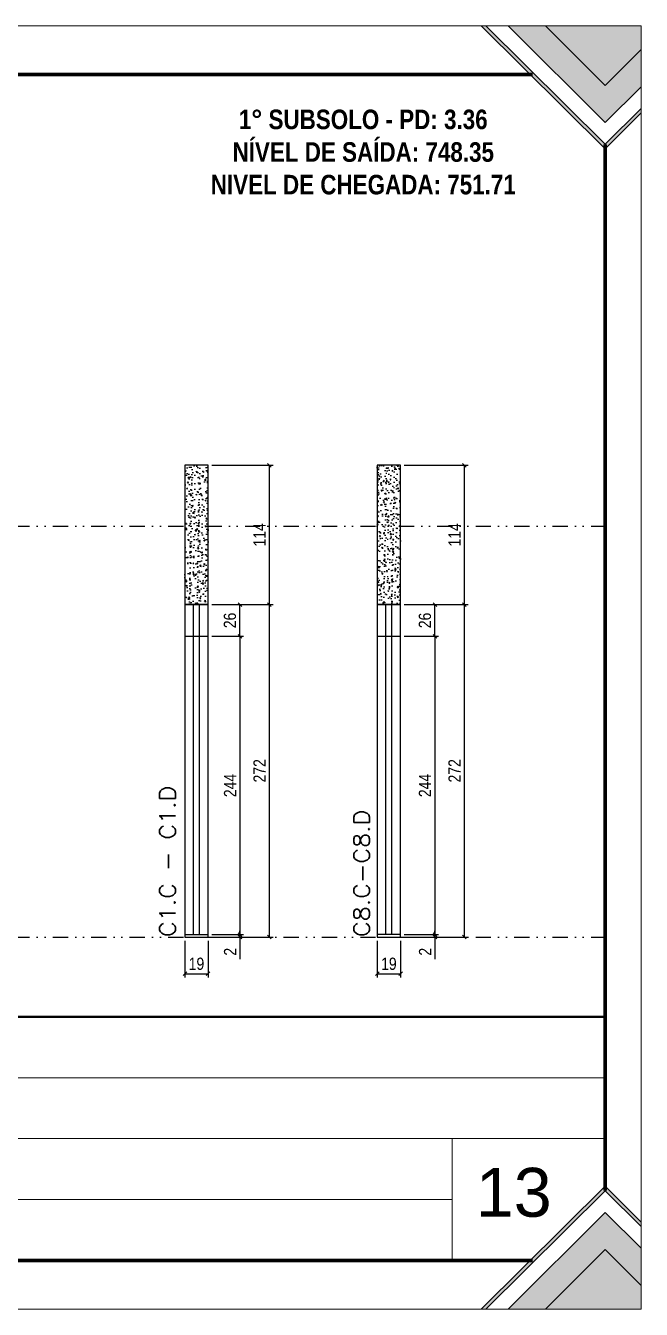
# Model space of a CAD drawing. Extents: x 71 to 6311, y -2991 to 2643.
# Drawn here: x 1053 to 1556, y -2991 to -1941 of the extents above; entities that cross this region are included whole.
import ezdxf
from ezdxf.enums import TextEntityAlignment as Align

# ---------------------------------------------------------------- set-up
doc = ezdxf.new("R2010")
doc.units = 0
doc.linetypes.add('CONTINUO', pattern=[0])
doc.linetypes.add('DIVIDE2', pattern=[0.625, 0.25, -0.125, 0, -0.125, 0, -0.125])
for name, color, linetype in [('COTA', 241, 'Continuous'), ('NOMENCLATURA', 7, 'Continuous'), ('Nível', 160, 'Continuous'), ('Painéis', 200, 'Continuous'), ('SARR_2.2x7', 40, 'Continuous')]:
    doc.layers.add(name, color=color, linetype=linetype)
doc.layers.add('Folhas', color=255, linetype='Continuous', lineweight=9)
doc.layers.add('Texto Seção', color=7, linetype='Continuous', lineweight=15)
doc.styles.add('ARIAL', font='arial.ttf')
doc.styles.add('COTA TECNICA', font='techl___.ttf', dxfattribs={"height": 10})
doc.styles.add('REGUA-120', font='ROMANS.shx', dxfattribs={"height": 15})
doc.styles.add('ROMANC', font='techb___.ttf', dxfattribs={"height": 2.5})
doc.dimstyles.new('PAINEL-NOVA', dxfattribs={"dimtxt": 10, "dimasz": 3, "dimexe": 3, "dimexo": 3, "dimgap": 3, "dimtad": 1, "dimdec": 1, "dimzin": 12, "dimdsep": 46, "dimtxsty": 'COTA TECNICA', "dimblk1": 'OBLIQUE', "dimblk2": 'OBLIQUE', "dimsah": 1, "dimcen": 0.9, "dimclrd": 4, "dimclre": 4, "dimclrt": 240, "dimadec": 1, "dimazin": 3, "dimtfac": 1, "dimtdec": 1, "dimtix": 1, "dimtmove": 0, "dimatfit": 3, "dimfxl": 1, "dimtolj": 1, "dimtzin": 12, "dimarcsym": 0})

# ---------------------------------------------------------------- blocks, each defined once
blk = doc.blocks.new('9999999999')
at = {"transparency": 33554687}
h = blk.add_hatch(color=30, dxfattribs=at)
h.dxf.hatch_style = 1
h.paths.add_polyline_path([(1357.7, 1050), (1354, 1050), (1455.5, 949.3), (1485, 978.7), (1485, 982.3), (1455.5, 953)])
at = {"true_color": 0x000000, "transparency": 33554687}
h = blk.add_hatch(color=18, dxfattribs=at)
h.dxf.hatch_style = 1
h.paths.add_polyline_path([(1406.6, 1050), (1376.2, 1050), (1455.5, 970.8), (1485, 1000.1), (1485, 1030.4), (1455.5, 1001.1)])
at = {"true_color": 0xff7f00, "transparency": 33554687}
h = blk.add_hatch(color=30, dxfattribs=at)
h.dxf.hatch_style = 1
h.paths.add_polyline_path([(1485, 1030.4), (1485, 1050), (1406.6, 1050), (1455.5, 1001.1)])
at = {"transparency": 33554687}
h = blk.add_hatch(color=30, dxfattribs=at)
h.dxf.hatch_style = 1
h.paths.add_polyline_path([(1357.7, 0), (1354, 0), (1455.5, 100.7), (1485, 71.3), (1485, 67.7), (1455.5, 97)])
at = {"true_color": 0x000000, "transparency": 33554687}
h = blk.add_hatch(color=18, dxfattribs=at)
h.dxf.hatch_style = 1
h.paths.add_polyline_path([(1406.6, 0), (1376.2, 0), (1455.5, 79.2), (1485, 49.9), (1485, 19.6), (1455.5, 48.9)])
at = {"true_color": 0xff7f00, "transparency": 33554687}
h = blk.add_hatch(color=30, dxfattribs=at)
h.dxf.hatch_style = 1
h.paths.add_polyline_path([(1485, 19.6), (1485, 0), (1406.6, 0), (1455.5, 48.9)])
at = {"color": 30, "linetype": 'CONTINUO'}
for p, q in [((396.9, 189.4), (1455.5, 189.4)), ((396.9, 139.6), (1455.5, 139.6)), ((1330.4, 139.6), (1330.4, 40)), ((396.9, 89.8), (1330.4, 89.8))]:
    blk.add_line(p, q, dxfattribs=at)
at = {"color": 30, "transparency": 33554687}
for points in [[(1485, 978.7), (1455.5, 949.3), (1354, 1050)], [(1485, 982.3), (1455.5, 953), (1357.7, 1050)], [(1376.2, 1050), (1455.5, 970.8), (1485, 1000.1)], [(1406.6, 1050), (1455.5, 1001.1), (1485, 1030.4)], [(1485, 71.3), (1455.5, 100.7), (1354, 0)], [(1485, 67.7), (1455.5, 97), (1357.7, 0)], [(1376.2, 0), (1455.5, 79.2), (1485, 49.9)], [(1406.6, 0), (1455.5, 48.9), (1485, 19.6)]]:
    blk.add_lwpolyline(points, dxfattribs=at)
at = {"color": 30, "linetype": 'CONTINUO', "const_width": 2}
blk.add_lwpolyline([(1455.5, 97), (1455.5, 239.2), (50, 239.2), (50, 40), (1396.2, 40)], dxfattribs=at)
at = {"layer": 'Folhas'}
blk.add_lwpolyline([(0, 0), (1485, 0), (1485, 1050), (0, 1050)], close=True, dxfattribs=at)
at = {"layer": 'Folhas', "color": 30, "const_width": 3}
for points in [[(1396.2, 1010), (50, 1010), (50, 40), (1396.2, 40)], [(1455.5, 97), (1455.5, 953)]]:
    blk.add_lwpolyline(points, dxfattribs=at)
blk = doc.blocks.new('_Oblique')
at = {"color": 0, "linetype": 'ByBlock', "lineweight": -2}
blk.add_line((-0.5, -0.5), (0.5, 0.5), dxfattribs=at)
blk = doc.blocks.new('*D311')
at = {"layer": 'COTA', "color": 4, "linetype": 'Continuous', "lineweight": -2, "ltscale": 30, "transparency": 16777216}
for p, q in [((1205.1, -2441), (1231.1, -2441)), ((1228.1, -2441), (1228.1, -2685)), ((1205.1, -2685), (1231.1, -2685))]:
    blk.add_line(p, q, dxfattribs=at)
at = {"layer": 'Defpoints', "color": 0, "linetype": 'Continuous', "ltscale": 30, "transparency": 16777216}
for p in [(1202.1, -2441), (1202.1, -2685), (1228.1, -2685)]:
    blk.add_point(p, dxfattribs=at)
at = {"layer": 'COTA', "color": 4, "linetype": 'Continuous', "lineweight": -2, "ltscale": 30, "transparency": 16777216, "xscale": 3, "yscale": 3, "zscale": 3}
for p, rotation in [((1228.1, -2441), 90), ((1228.1, -2685), 270)]:
    blk.add_blockref('_Oblique', p, dxfattribs=dict(at, rotation=rotation))
at = {"layer": 'COTA', "color": 240, "linetype": 'Continuous', "ltscale": 30, "transparency": 16777216, "insert": (1220.1, -2563), "char_height": 10, "attachment_point": 5, "rotation": 90, "style": 'COTA TECNICA'}
blk.add_mtext('\\A1;244', dxfattribs=at)
blk = doc.blocks.new('*D312')
at = {"layer": 'COTA', "color": 4, "linetype": 'Continuous', "lineweight": -2, "ltscale": 30, "transparency": 16777216}
for p, q in [((1205.1, -2415), (1231.1, -2415)), ((1228.1, -2441), (1228.1, -2415)), ((1205.1, -2441), (1231.1, -2441))]:
    blk.add_line(p, q, dxfattribs=at)
at = {"layer": 'Defpoints', "color": 0, "linetype": 'Continuous', "ltscale": 30, "transparency": 16777216}
for p in [(1202.1, -2415), (1228.1, -2415), (1202.1, -2441)]:
    blk.add_point(p, dxfattribs=at)
at = {"layer": 'COTA', "color": 4, "linetype": 'Continuous', "lineweight": -2, "ltscale": 30, "transparency": 16777216, "xscale": 3, "yscale": 3, "zscale": 3}
for p, rotation in [((1228.1, -2415), 90), ((1228.1, -2441), 270)]:
    blk.add_blockref('_Oblique', p, dxfattribs=dict(at, rotation=rotation))
at = {"layer": 'COTA', "color": 240, "linetype": 'Continuous', "ltscale": 30, "transparency": 16777216, "insert": (1220, -2428), "char_height": 10, "attachment_point": 5, "rotation": 90, "style": 'COTA TECNICA'}
blk.add_mtext('\\A1;26', dxfattribs=at)
blk = doc.blocks.new('*D313')
at = {"layer": 'COTA', "color": 4, "linetype": 'Continuous', "lineweight": -2, "ltscale": 30, "transparency": 16777216}
for p, q in [((1362.5, -2441), (1390.6, -2441)), ((1387.6, -2441), (1387.6, -2685)), ((1362.5, -2685), (1390.6, -2685))]:
    blk.add_line(p, q, dxfattribs=at)
at = {"layer": 'Defpoints', "color": 0, "linetype": 'Continuous', "ltscale": 30, "transparency": 16777216}
for p in [(1359.5, -2441), (1359.5, -2685), (1387.6, -2685)]:
    blk.add_point(p, dxfattribs=at)
at = {"layer": 'COTA', "color": 4, "linetype": 'Continuous', "lineweight": -2, "ltscale": 30, "transparency": 16777216, "xscale": 3, "yscale": 3, "zscale": 3}
for p, rotation in [((1387.6, -2441), 90), ((1387.6, -2685), 270)]:
    blk.add_blockref('_Oblique', p, dxfattribs=dict(at, rotation=rotation))
at = {"layer": 'COTA', "color": 240, "linetype": 'Continuous', "ltscale": 30, "transparency": 16777216, "insert": (1379.5, -2563), "char_height": 10, "attachment_point": 5, "rotation": 90, "style": 'COTA TECNICA'}
blk.add_mtext('\\A1;244', dxfattribs=at)
blk = doc.blocks.new('*D314')
at = {"layer": 'COTA', "color": 4, "linetype": 'Continuous', "lineweight": -2, "ltscale": 30, "transparency": 16777216}
for p, q in [((1362.5, -2415), (1390.6, -2415)), ((1387.6, -2441), (1387.6, -2415)), ((1362.5, -2441), (1390.6, -2441))]:
    blk.add_line(p, q, dxfattribs=at)
at = {"layer": 'Defpoints', "color": 0, "linetype": 'Continuous', "ltscale": 30, "transparency": 16777216}
for p in [(1359.5, -2415), (1387.6, -2415), (1359.5, -2441)]:
    blk.add_point(p, dxfattribs=at)
at = {"layer": 'COTA', "color": 4, "linetype": 'Continuous', "lineweight": -2, "ltscale": 30, "transparency": 16777216, "xscale": 3, "yscale": 3, "zscale": 3}
for p, rotation in [((1387.6, -2415), 90), ((1387.6, -2441), 270)]:
    blk.add_blockref('_Oblique', p, dxfattribs=dict(at, rotation=rotation))
at = {"layer": 'COTA', "color": 240, "linetype": 'Continuous', "ltscale": 30, "transparency": 16777216, "insert": (1379.5, -2428), "char_height": 10, "attachment_point": 5, "rotation": 90, "style": 'COTA TECNICA'}
blk.add_mtext('\\A1;26', dxfattribs=at)
blk = doc.blocks.new('*D326')
at = {"layer": 'COTA', "color": 4, "linetype": 'Continuous', "lineweight": -2, "ltscale": 30, "transparency": 16777216}
for p, q in [((1205.1, -2685), (1231.1, -2685)), ((1205.1, -2687), (1231.1, -2687)), ((1228.1, -2685), (1228.1, -2682)), ((1228.1, -2685), (1228.1, -2687)), ((1228.1, -2687), (1228.1, -2705.1))]:
    blk.add_line(p, q, dxfattribs=at)
at = {"layer": 'Defpoints', "color": 0, "linetype": 'Continuous', "ltscale": 30, "transparency": 16777216}
for p in [(1202.1, -2685), (1202.1, -2687), (1228.1, -2685)]:
    blk.add_point(p, dxfattribs=at)
at = {"layer": 'COTA', "color": 4, "linetype": 'Continuous', "lineweight": -2, "ltscale": 30, "transparency": 16777216, "xscale": 3, "yscale": 3, "zscale": 3}
for p, rotation in [((1228.1, -2685), 270), ((1228.1, -2687), 90)]:
    blk.add_blockref('_Oblique', p, dxfattribs=dict(at, rotation=rotation))
at = {"layer": 'COTA', "color": 240, "linetype": 'Continuous', "ltscale": 30, "transparency": 16777216, "insert": (1220.1, -2699), "char_height": 10, "attachment_point": 5, "rotation": 90, "style": 'COTA TECNICA'}
blk.add_mtext('\\A1;2', dxfattribs=at)
blk = doc.blocks.new('*D327')
at = {"layer": 'COTA', "color": 4, "linetype": 'Continuous', "lineweight": -2, "ltscale": 30, "transparency": 16777216}
for p, q in [((1205.1, -2415), (1255.3, -2415)), ((1252.3, -2687), (1252.3, -2415)), ((1205.1, -2687), (1255.3, -2687))]:
    blk.add_line(p, q, dxfattribs=at)
at = {"layer": 'Defpoints', "color": 0, "linetype": 'Continuous', "ltscale": 30, "transparency": 16777216}
for p in [(1202.1, -2415), (1252.3, -2415), (1202.1, -2687)]:
    blk.add_point(p, dxfattribs=at)
at = {"layer": 'COTA', "color": 4, "linetype": 'Continuous', "lineweight": -2, "ltscale": 30, "transparency": 16777216, "xscale": 3, "yscale": 3, "zscale": 3}
for p, rotation in [((1252.3, -2415), 90), ((1252.3, -2687), 270)]:
    blk.add_blockref('_Oblique', p, dxfattribs=dict(at, rotation=rotation))
at = {"layer": 'COTA', "color": 240, "linetype": 'Continuous', "ltscale": 30, "transparency": 16777216, "insert": (1244.2, -2551), "char_height": 10, "attachment_point": 5, "rotation": 90, "style": 'COTA TECNICA'}
blk.add_mtext('\\A1;272', dxfattribs=at)
blk = doc.blocks.new('*D328')
at = {"layer": 'COTA', "color": 4, "linetype": 'Continuous', "lineweight": -2, "ltscale": 30, "transparency": 16777216}
for p, q in [((1205.1, -2301), (1255.3, -2301)), ((1252.3, -2415), (1252.3, -2301)), ((1205.1, -2415), (1255.3, -2415))]:
    blk.add_line(p, q, dxfattribs=at)
at = {"layer": 'Defpoints', "color": 0, "linetype": 'Continuous', "ltscale": 30, "transparency": 16777216}
for p in [(1202.1, -2301), (1252.3, -2301), (1202.1, -2415)]:
    blk.add_point(p, dxfattribs=at)
at = {"layer": 'COTA', "color": 4, "linetype": 'Continuous', "lineweight": -2, "ltscale": 30, "transparency": 16777216, "xscale": 3, "yscale": 3, "zscale": 3}
for p, rotation in [((1252.3, -2301), 90), ((1252.3, -2415), 270)]:
    blk.add_blockref('_Oblique', p, dxfattribs=dict(at, rotation=rotation))
at = {"layer": 'COTA', "color": 240, "linetype": 'Continuous', "ltscale": 30, "transparency": 16777216, "insert": (1244.2, -2358), "char_height": 10, "attachment_point": 5, "rotation": 90, "style": 'COTA TECNICA'}
blk.add_mtext('\\A1;114', dxfattribs=at)
blk = doc.blocks.new('*D329')
at = {"layer": 'COTA', "color": 4, "linetype": 'Continuous', "lineweight": -2, "ltscale": 30, "transparency": 16777216}
for p, q in [((1183.1, -2690), (1183.1, -2720)), ((1202.1, -2690), (1202.1, -2720)), ((1183.1, -2717), (1202.1, -2717))]:
    blk.add_line(p, q, dxfattribs=at)
at = {"layer": 'Defpoints', "color": 0, "linetype": 'Continuous', "ltscale": 30, "transparency": 16777216}
for p in [(1183.1, -2687), (1202.1, -2687), (1202.1, -2717)]:
    blk.add_point(p, dxfattribs=at)
at = {"layer": 'COTA', "color": 4, "linetype": 'Continuous', "lineweight": -2, "ltscale": 30, "transparency": 16777216, "xscale": 3, "yscale": 3, "zscale": 3, "rotation": 180}
blk.add_blockref('_Oblique', (1183.1, -2717), dxfattribs=at)
at = {"layer": 'COTA', "color": 4, "linetype": 'Continuous', "lineweight": -2, "ltscale": 30, "transparency": 16777216, "xscale": 3, "yscale": 3, "zscale": 3}
blk.add_blockref('_Oblique', (1202.1, -2717), dxfattribs=at)
at = {"layer": 'COTA', "color": 240, "linetype": 'Continuous', "ltscale": 30, "transparency": 16777216, "insert": (1192.6, -2708.9), "char_height": 10, "attachment_point": 5, "style": 'COTA TECNICA'}
blk.add_mtext('\\A1;19', dxfattribs=at)
blk = doc.blocks.new('*D330')
at = {"layer": 'COTA', "color": 4, "linetype": 'Continuous', "lineweight": -2, "ltscale": 30, "transparency": 16777216}
for p, q in [((1362.5, -2685), (1390.6, -2685)), ((1362.5, -2687), (1390.6, -2687)), ((1387.6, -2685), (1387.6, -2682)), ((1387.6, -2685), (1387.6, -2687)), ((1387.6, -2687), (1387.6, -2705.1))]:
    blk.add_line(p, q, dxfattribs=at)
at = {"layer": 'Defpoints', "color": 0, "linetype": 'Continuous', "ltscale": 30, "transparency": 16777216}
for p in [(1359.5, -2685), (1359.5, -2687), (1387.6, -2685)]:
    blk.add_point(p, dxfattribs=at)
at = {"layer": 'COTA', "color": 4, "linetype": 'Continuous', "lineweight": -2, "ltscale": 30, "transparency": 16777216, "xscale": 3, "yscale": 3, "zscale": 3}
for p, rotation in [((1387.6, -2685), 270), ((1387.6, -2687), 90)]:
    blk.add_blockref('_Oblique', p, dxfattribs=dict(at, rotation=rotation))
at = {"layer": 'COTA', "color": 240, "linetype": 'Continuous', "ltscale": 30, "transparency": 16777216, "insert": (1379.6, -2699), "char_height": 10, "attachment_point": 5, "rotation": 90, "style": 'COTA TECNICA'}
blk.add_mtext('\\A1;2', dxfattribs=at)
blk = doc.blocks.new('*D331')
at = {"layer": 'COTA', "color": 4, "linetype": 'Continuous', "lineweight": -2, "ltscale": 30, "transparency": 16777216}
for p, q in [((1362.5, -2415), (1414.7, -2415)), ((1411.7, -2687), (1411.7, -2415)), ((1362.5, -2687), (1414.7, -2687))]:
    blk.add_line(p, q, dxfattribs=at)
at = {"layer": 'Defpoints', "color": 0, "linetype": 'Continuous', "ltscale": 30, "transparency": 16777216}
for p in [(1359.5, -2415), (1411.7, -2415), (1359.5, -2687)]:
    blk.add_point(p, dxfattribs=at)
at = {"layer": 'COTA', "color": 4, "linetype": 'Continuous', "lineweight": -2, "ltscale": 30, "transparency": 16777216, "xscale": 3, "yscale": 3, "zscale": 3}
for p, rotation in [((1411.7, -2415), 90), ((1411.7, -2687), 270)]:
    blk.add_blockref('_Oblique', p, dxfattribs=dict(at, rotation=rotation))
at = {"layer": 'COTA', "color": 240, "linetype": 'Continuous', "ltscale": 30, "transparency": 16777216, "insert": (1403.7, -2551), "char_height": 10, "attachment_point": 5, "rotation": 90, "style": 'COTA TECNICA'}
blk.add_mtext('\\A1;272', dxfattribs=at)
blk = doc.blocks.new('*D332')
at = {"layer": 'COTA', "color": 4, "linetype": 'Continuous', "lineweight": -2, "ltscale": 30, "transparency": 16777216}
for p, q in [((1362.5, -2301), (1414.7, -2301)), ((1411.7, -2415), (1411.7, -2301)), ((1362.5, -2415), (1414.7, -2415))]:
    blk.add_line(p, q, dxfattribs=at)
at = {"layer": 'Defpoints', "color": 0, "linetype": 'Continuous', "ltscale": 30, "transparency": 16777216}
for p in [(1359.5, -2301), (1411.7, -2301), (1359.5, -2415)]:
    blk.add_point(p, dxfattribs=at)
at = {"layer": 'COTA', "color": 4, "linetype": 'Continuous', "lineweight": -2, "ltscale": 30, "transparency": 16777216, "xscale": 3, "yscale": 3, "zscale": 3}
for p, rotation in [((1411.7, -2301), 90), ((1411.7, -2415), 270)]:
    blk.add_blockref('_Oblique', p, dxfattribs=dict(at, rotation=rotation))
at = {"layer": 'COTA', "color": 240, "linetype": 'Continuous', "ltscale": 30, "transparency": 16777216, "insert": (1403.7, -2358), "char_height": 10, "attachment_point": 5, "rotation": 90, "style": 'COTA TECNICA'}
blk.add_mtext('\\A1;114', dxfattribs=at)
blk = doc.blocks.new('*D333')
at = {"layer": 'COTA', "color": 4, "linetype": 'Continuous', "lineweight": -2, "ltscale": 30, "transparency": 16777216}
for p, q in [((1340.5, -2690), (1340.5, -2720)), ((1359.5, -2690), (1359.5, -2720)), ((1340.5, -2717), (1359.5, -2717))]:
    blk.add_line(p, q, dxfattribs=at)
at = {"layer": 'Defpoints', "color": 0, "linetype": 'Continuous', "ltscale": 30, "transparency": 16777216}
for p in [(1340.5, -2687), (1359.5, -2687), (1359.5, -2717)]:
    blk.add_point(p, dxfattribs=at)
at = {"layer": 'COTA', "color": 4, "linetype": 'Continuous', "lineweight": -2, "ltscale": 30, "transparency": 16777216, "xscale": 3, "yscale": 3, "zscale": 3, "rotation": 180}
blk.add_blockref('_Oblique', (1340.5, -2717), dxfattribs=at)
at = {"layer": 'COTA', "color": 4, "linetype": 'Continuous', "lineweight": -2, "ltscale": 30, "transparency": 16777216, "xscale": 3, "yscale": 3, "zscale": 3}
blk.add_blockref('_Oblique', (1359.5, -2717), dxfattribs=at)
at = {"layer": 'COTA', "color": 240, "linetype": 'Continuous', "ltscale": 30, "transparency": 16777216, "insert": (1350, -2708.9), "char_height": 10, "attachment_point": 5, "style": 'COTA TECNICA'}
blk.add_mtext('\\A1;19', dxfattribs=at)

msp = doc.modelspace()

# ---------------------------------------------------------------- hatches: boundary and pattern name
at = {"layer": 'COTA', "linetype": 'Continuous', "ltscale": 30}
h = msp.add_hatch(dxfattribs=at)
h.set_pattern_fill('AR-CONC', color=256, scale=0.05, angle=1)
h.set_pattern_definition([(51, (3618.13, -2250.978), (9.121755, -0.637855), [0.9525, -10.4775]), (356, (3618.13, -2250.978), (-1.928623, 9.520633), [0.762, -8.38203]), (101.45144, (3618.89, -2251.0315), (7.193132, 8.882778), [0.8095, -8.904512]), (47.1842, (3618.086, -2248.439), (13.588575, -1.865247), [1.42875, -15.71625]), (97.63556, (3619.218, -2248.594), (11.65249, 12.576586), [1.21425, -13.35678]), (352.18415, (3618.086, -2248.439), (11.65249, 12.576586), [1.143, -12.57299]), (22, (3619.3665, -2249.0515), (7.668804, -4.98018), [0.9525, -10.4775]), (327, (3619.3665, -2249.051), (2.928905, 9.261925), [0.762, -8.382]), (72.45145, (3620.0055, -2249.4665), (10.597708, 4.281746), [0.8095, -8.904497]), (38.5, (3618.13, -2250.9783), (0.080622, 4.229803), [0, -8.2804, 0, -8.509, 0, -8.41375]), (8.5, (3618.13, -2250.9783), (3.253055, 5.066574), [0, -4.8514, 0, -8.0899, 0, -3.20675]), (328.5, (3615.2983, -2251.0278), (6.783496, -0.1680745), [0, -3.175, 0, -9.906, 0, -13.1445]), (318.5, (3614.0284, -2251.05), (7.383143, 1.400391), [0, -4.1275, 0, -6.5786, 0, -9.3345])])
h.paths.add_polyline_path([(1202.13, -2300.978), (1183.13, -2300.978), (1183.13, -2414.978), (1202.13, -2414.978)])
h = msp.add_hatch(dxfattribs=at)
h.set_pattern_fill('AR-CONC', color=256, scale=0.05, angle=1)
h.set_pattern_definition([(51, (3550.498, -2250.978), (9.121755, -0.637855), [0.9525, -10.4775]), (356, (3550.498, -2250.978), (-1.928623, 9.520633), [0.762, -8.38203]), (101.45144, (3551.258, -2251.0315), (7.193132, 8.882778), [0.8095, -8.904512]), (47.1842, (3550.454, -2248.439), (13.588575, -1.86525), [1.42875, -15.71625]), (97.63556, (3551.586, -2248.594), (11.65249, 12.576586), [1.21425, -13.35678]), (352.18415, (3550.454, -2248.439), (11.65249, 12.57659), [1.143, -12.57299]), (22, (3551.7344, -2249.0515), (7.668804, -4.98018), [0.9525, -10.4775]), (327, (3551.734, -2249.051), (2.928905, 9.261925), [0.762, -8.382]), (72.45145, (3552.3735, -2249.4665), (10.59771, 4.281746), [0.8095, -8.904497]), (38.5, (3550.498, -2250.9783), (0.080622, 4.229803), [0, -8.2804, 0, -8.509, 0, -8.41375]), (8.5, (3550.498, -2250.9783), (3.253055, 5.066574), [0, -4.8514, 0, -8.0899, 0, -3.20675]), (328.5, (3547.6662, -2251.0278), (6.783496, -0.1680745), [0, -3.175, 0, -9.906, 0, -13.1445]), (318.5, (3546.3964, -2251.05), (7.383143, 1.400391), [0, -4.1275, 0, -6.5786, 0, -9.3345])])
h.paths.add_polyline_path([(1359.498, -2300.978), (1340.498, -2300.978), (1340.498, -2414.978), (1359.498, -2414.978)])

# ---------------------------------------------------------------- linework, layer by layer
for points in [[(1183.13, -2414.978), (1202.13, -2414.978), (1202.13, -2300.978), (1183.13, -2300.978)], [(1340.498, -2414.978), (1359.498, -2414.978), (1359.498, -2300.978), (1340.498, -2300.978)]]:
    msp.add_lwpolyline(points, close=True, dxfattribs=at)
at = {"layer": 'Nível', "color": 4, "linetype": 'DIVIDE2', "ltscale": 50}
for p, q in [((383.155, -2350.978), (1526.927, -2350.978)), ((383.155, -2686.978), (1526.927, -2686.978))]:
    msp.add_line(p, q, dxfattribs=at)
at = {"layer": 'Painéis', "linetype": 'Continuous', "ltscale": 30}
for p, q in [((1183.13, -2414.978), (1183.13, -2686.978)), ((1340.498, -2414.978), (1340.498, -2686.978))]:
    msp.add_line(p, q, dxfattribs=at)
for points in [[(1202.13, -2414.978), (1183.13, -2414.978)], [(1202.13, -2686.978), (1202.13, -2414.978)], [(1359.498, -2414.978), (1340.498, -2414.978)], [(1359.498, -2686.978), (1359.498, -2414.978)], [(1183.13, -2440.978), (1202.13, -2440.978)], [(1340.498, -2440.978), (1359.498, -2440.978)], [(1183.13, -2684.978), (1202.13, -2684.978)], [(1183.13, -2686.978), (1202.13, -2686.978)], [(1359.498, -2684.978), (1340.498, -2684.978)], [(1340.498, -2686.978), (1359.498, -2686.978)]]:
    msp.add_lwpolyline(points, dxfattribs=at)
at = {"layer": 'SARR_2.2x7', "linetype": 'Continuous', "ltscale": 30}
for p, q in [((1190.13, -2684.978), (1190.13, -2414.978)), ((1195.13, -2684.978), (1195.13, -2414.978)), ((1347.498, -2684.978), (1347.498, -2414.978)), ((1352.498, -2684.978), (1352.498, -2414.978))]:
    msp.add_line(p, q, dxfattribs=at)

# ---------------------------------------------------------------- block references
at = {"layer": 'Folhas'}
msp.add_blockref('9999999999', (71.471, -2991.496), dxfattribs=at)

# ---------------------------------------------------------------- texts
at = {"layer": 'Folhas', "style": 'ARIAL'}
msp.add_text('13', height=40, dxfattribs=at).set_placement((1452.102, -2895.755), align=Align.MIDDLE)
at = {"layer": 'NOMENCLATURA', "color": 2, "insert": (1329.031, -2010.149), "char_height": 16, "attachment_point": 2, "style": 'ROMANC'}
msp.add_mtext_dynamic_manual_height_columns('1° SUBSOLO - PD: 3.36\\PNÍVEL DE SAÍDA: 748.35\\PNIVEL DE CHEGADA: 751.71', width=449.07607, gutter_width=1, heights=[0], dxfattribs=at)
at = {"layer": 'Texto Seção', "style": 'REGUA-120', "width": 1.1}
for s, p in [('C1.C - C1.D', (1175.425, -2686.978)), ('C8.C-C8.D', (1334.259, -2686.978))]:
    msp.add_text(s, height=13, rotation=90, dxfattribs=at).set_placement(p)

# ---------------------------------------------------------------- dimensions: what is measured, and where the dimension line sits
at = {"layer": 'COTA', "linetype": 'Continuous', "ltscale": 30}
for base, p1, p2, picture, middle in [((1252.312, -2300.978), (1202.13, -2414.978), (1202.13, -2300.978), '*D328', (1244.239, -2357.978)), ((1411.745, -2300.978), (1359.498, -2414.978), (1359.498, -2300.978), '*D332', (1403.672, -2357.978)), ((1228.142, -2414.978), (1202.13, -2440.978), (1202.13, -2414.978), '*D312', (1220.04, -2427.978)), ((1252.312, -2414.978), (1202.13, -2686.978), (1202.13, -2414.978), '*D327', (1244.239, -2550.978)), ((1387.575, -2414.978), (1359.498, -2440.978), (1359.498, -2414.978), '*D314', (1379.473, -2427.978)), ((1411.745, -2414.978), (1359.498, -2686.978), (1359.498, -2414.978), '*D331', (1403.672, -2550.978)), ((1228.142, -2684.978), (1202.13, -2440.978), (1202.13, -2684.978), '*D311', (1220.069, -2562.978)), ((1387.575, -2684.978), (1359.498, -2440.978), (1359.498, -2684.978), '*D313', (1379.502, -2562.978))]:
    dim = msp.add_linear_dim(base=base, p1=p1, p2=p2, angle=90, dimstyle='PAINEL-NOVA', dxfattribs=at)
    dim.commit()
    dim.dimension.update_dxf_attribs({"geometry": picture, "text_midpoint": middle})
for base, p1, p2, picture, middle in [((1202.13, -2716.978), (1183.13, -2686.978), (1202.13, -2686.978), '*D329', (1192.63, -2708.891)), ((1359.498, -2716.978), (1340.498, -2686.978), (1359.498, -2686.978), '*D333', (1349.998, -2708.891))]:
    dim = msp.add_linear_dim(base=base, p1=p1, p2=p2, dimstyle='PAINEL-NOVA', dxfattribs=at)
    dim.commit()
    dim.dimension.update_dxf_attribs({"geometry": picture, "text_midpoint": middle})
for base, p1, p2, picture, middle in [((1228.142, -2684.978), (1202.13, -2686.978), (1202.13, -2684.978), '*D326', (1228.142, -2699.034)), ((1387.575, -2684.978), (1359.498, -2686.978), (1359.498, -2684.978), '*D330', (1387.575, -2699.034))]:
    dim = msp.add_linear_dim(base=base, p1=p1, p2=p2, angle=90, dimstyle='PAINEL-NOVA', dxfattribs=at)
    dim.commit()
    dim.dimension.update_dxf_attribs({"geometry": picture, "text_midpoint": middle, "dimtype": 160})

doc.saveas('drawing.dxf')
